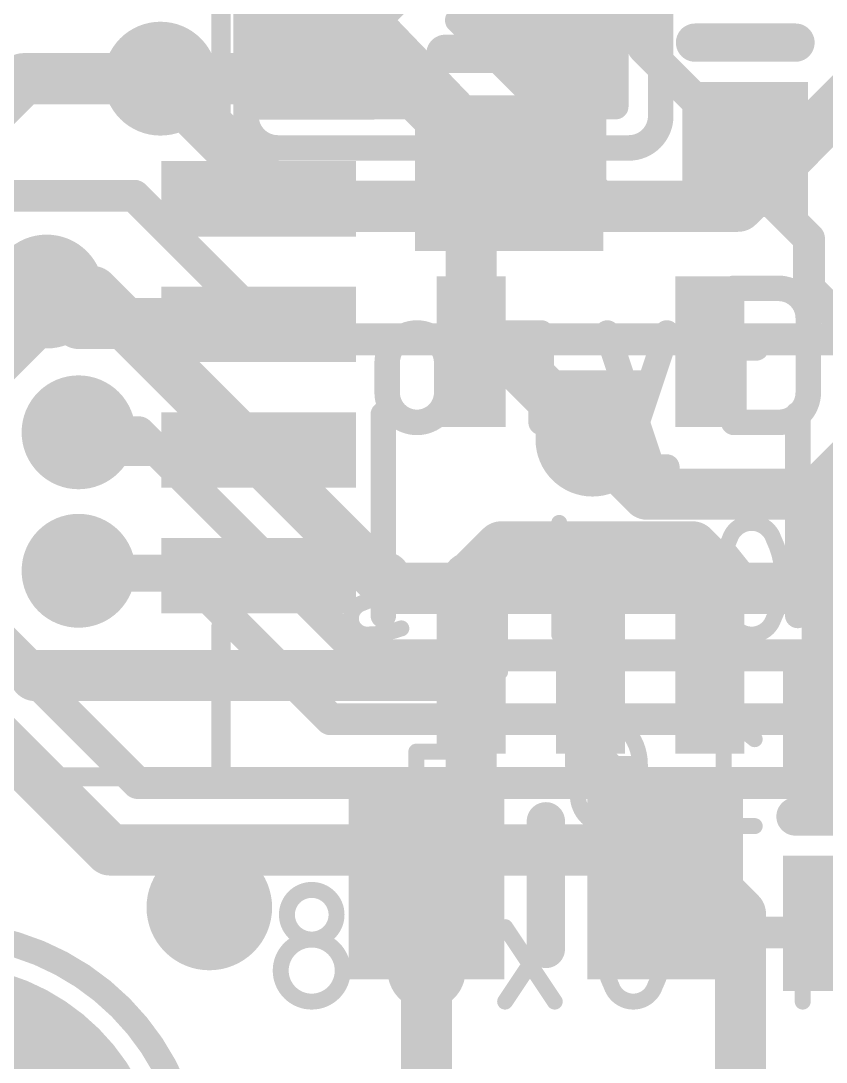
# Model space of a CAD drawing. Extents: x -0.1 to 34.3, y -4.7 to 17.9.
# Drawn here: x 3.16 to 9.57, y 3.52 to 11.81 of the extents above; entities that cross this region are included whole.
import ezdxf

# ---------------------------------------------------------------- set-up
doc = ezdxf.new("R2010")
doc.units = 0
for name, color, linetype in [('1', 12, 'CONTINUOUS'), ('16', 5, 'CONTINUOUS'), ('17', 110, 'CONTINUOUS'), ('18', 110, 'CONTINUOUS'), ('21', 40, 'CONTINUOUS'), ('22', 6, 'CONTINUOUS')]:
    doc.layers.add(name, color=color, linetype=linetype)

# ---------------------------------------------------------------- blocks, each defined once
blk = doc.blocks.new('RECT')
blk.add_solid([(-0.5, -0.5), (0.5, -0.5), (-0.5, 0.5), (0.5, 0.5)])
blk = doc.blocks.new('PIE')
at = {"const_width": 0.5}
blk.add_lwpolyline([(0, -0.25, 1), (0, 0.25, 1), (0, -0.25)], format="xyb", dxfattribs=at)
blk = doc.blocks.new('RECT121920X243840R50')
at = {"const_width": 0.1905}
blk.add_lwpolyline([(0.2858, -0.5715), (0.2858, 0.5715, 0.4142), (0.1905, 0.6668), (-0.1905, 0.6668, 0.4142), (-0.2858, 0.5715), (-0.2858, -0.5715, 0.4142), (-0.1905, -0.6668), (0.1905, -0.6668, 0.4142)], format="xyb", close=True, dxfattribs=at)
blk.add_solid([(-0.2159, -0.5969), (0.2159, -0.5969), (-0.2159, 0.5969), (0.2159, 0.5969)])
blk = doc.blocks.new('ROUNDP')
at = {"const_width": 0.5}
blk.add_lwpolyline([(0, -0.25, 1), (0, 0.25, 1), (0, -0.25)], format="xyb", dxfattribs=at)
blk = doc.blocks.new('ROUNDV')
at = {"const_width": 0.5}
blk.add_lwpolyline([(0, -0.25, 1), (0, 0.25, 1), (0, -0.25)], format="xyb", dxfattribs=at)

msp = doc.modelspace()

# ---------------------------------------------------------------- linework, layer by layer
at = {"layer": '1'}
for points, const_width in [([(8.1162, 11.5951), (8.1162, 14.0453)], 0.254), ([(5.2622, 11.3464), (5.4737, 11.5579)], 0.4064), ([(8.9281, 10.7832), (8.1162, 11.5951)], 0.254), ([(5.4737, 11.5579), (5.8613, 11.5579)], 0.254), ([(5.8613, 11.5579), (6.7201, 10.6991)], 0.254), ([(4.2719, 11.3464), (5.2622, 11.3464)], 0.4064), ([(8.9281, 10.7832), (8.9281, 10.58)], 0.254), ([(6.7462, 10.3962), (6.9695, 10.6195)], 0.4064), ([(6.7201, 10.6991), (6.9695, 10.6195)], 0.254), ([(6.9695, 10.6195), (7.0485, 10.5943)], 0.254), ([(9.4361, 10.072), (8.9281, 10.58)], 0.254), ([(6.7462, 9.1741), (6.7462, 10.3962)], 0.4064), ([(9.4361, 9.6774), (9.4361, 10.072)], 0.254), ([(3.6195, 9.398), (3.3655, 9.652)], 0.4064), ([(3.3655, 9.652), (3.3655, 9.4982)], 0.4064), ([(9.9735, 9.14), (9.4361, 9.6774)], 0.254), ([(3.3655, 9.4982), (2.7853, 8.918)], 0.4064), ([(4.5005, 9.4535), (4.445, 9.398)], 0.4064), ([(4.9905, 9.4535), (4.5005, 9.4535)], 0.4064), ([(5.054, 9.39), (4.9905, 9.4535)], 0.4064), ([(4.445, 9.398), (3.6195, 9.398)], 0.4064), ([(6.7462, 9.1741), (7.0109, 9.1741)], 0.4064), ([(7.0109, 9.1741), (7.7115, 8.4735)], 0.4064), ([(9.5054, 8.1534), (9.992, 8.64)], 0.254), ([(3.7202, 8.39), (3.6195, 8.5316)], 0.254), ([(5.054, 8.39), (3.7202, 8.39)], 0.254), ([(9.5054, 6.5465), (9.5054, 8.1534)], 0.254), ([(6.985, 7.62), (6.7462, 7.3812)], 0.4064), ([(8.509, 7.62), (6.985, 7.62)], 0.4064), ([(8.6462, 7.4828), (8.509, 7.62)], 0.4064), ([(8.6462, 6.5739), (8.6462, 7.4828)], 0.4064), ([(3.659, 7.39), (3.6195, 7.4295)], 0.254), ([(6.7462, 7.3812), (6.7462, 6.5739)], 0.4064), ([(5.054, 7.39), (3.659, 7.39)], 0.254), ([(2.7853, 7.084), (3.274, 6.5953)], 0.3048), ([(3.274, 6.5953), (6.7248, 6.5953)], 0.4064), ([(6.7248, 6.5953), (6.7462, 6.5739)], 0.4064), ([(6.7462, 6.5739), (6.7462, 4.7802)], 0.4064), ([(7.6962, 6.5739), (7.6962, 5.8928)], 0.4064), ([(9.7282, 6.3237), (9.5054, 6.5465)], 0.254), ([(7.6962, 5.8928), (8.2906, 5.2984)], 0.4064), ([(8.2906, 5.2984), (8.2906, 4.9276)], 0.4064), ([(6.7462, 4.7802), (6.3906, 4.9276)], 0.4064), ([(6.3906, 4.9276), (6.3906, 2.9109)], 0.4064)]:
    msp.add_lwpolyline(points, dxfattribs=dict(at, const_width=const_width))
for points, const_width in [([(5.5455, 11.4861, 1), (5.4019, 11.6297)], 0.2032), ([(8.1611, 11.64, 1), (8.0713, 11.5502)], 0.127), ([(5.4737, 11.6214, 1), (5.4737, 11.4944)], 0.127), ([(5.9062, 11.6028, 1), (5.8164, 11.513)], 0.127), ([(5.8613, 11.4944, 1), (5.8613, 11.6214)], 0.127), ([(8.0527, 11.5951, 1), (8.1797, 11.5951)], 0.127), ([(4.2719, 11.448, 1), (4.2719, 11.2448)], 0.2032), ([(5.2622, 11.2448, 1), (5.2622, 11.448)], 0.2032), ([(5.1904, 11.4182, 1), (5.334, 11.2746)], 0.2032), ([(8.9916, 10.7832, 1), (8.8646, 10.7832)], 0.127), ([(8.8832, 10.7383, 1), (8.973, 10.8281)], 0.127), ([(6.7394, 10.7596, 1), (6.7008, 10.6386)], 0.127), ([(6.6752, 10.6542, 1), (6.765, 10.744)], 0.127), ([(7.0414, 10.5477, 1), (6.8977, 10.6913)], 0.2032), ([(6.9888, 10.68, 1), (6.9502, 10.559)], 0.127), ([(6.9502, 10.559, 1), (6.9888, 10.68)], 0.127), ([(7.0292, 10.5338, 1), (7.0678, 10.6548)], 0.127), ([(8.973, 10.6249, 1), (8.8832, 10.5351)], 0.127), ([(8.8646, 10.58, 1), (8.9916, 10.58)], 0.127), ([(6.8478, 10.3962, 1), (6.6446, 10.3962)], 0.2032), ([(6.6744, 10.468, 1), (6.818, 10.3243)], 0.2032), ([(9.4996, 10.072, 1), (9.3726, 10.072)], 0.127), ([(9.3912, 10.0271, 1), (9.481, 10.1169)], 0.127), ([(3.4671, 9.652, 1), (3.2639, 9.652)], 0.2032), ([(3.4373, 9.7238, 1), (3.2937, 9.5802)], 0.2032), ([(9.481, 9.7223, 1), (9.3912, 9.6325)], 0.127), ([(3.4373, 9.4264, 1), (3.2937, 9.5701)], 0.2032), ([(9.3726, 9.6774, 1), (9.4996, 9.6774)], 0.127), ([(4.5005, 9.5551, 1), (4.5005, 9.3519)], 0.2032), ([(4.5723, 9.3817, 1), (4.4287, 9.5253)], 0.2032), ([(5.0623, 9.5253, 1), (4.9187, 9.3817)], 0.2032), ([(4.9905, 9.3519, 1), (4.9905, 9.5551)], 0.2032), ([(3.2639, 9.4982, 1), (3.4671, 9.4982)], 0.2032), ([(3.6195, 9.4996, 1), (3.6195, 9.2964)], 0.2032), ([(3.5477, 9.3262, 1), (3.6913, 9.4698)], 0.2032), ([(4.3732, 9.4698, 1), (4.5168, 9.3262)], 0.2032), ([(4.445, 9.2964, 1), (4.445, 9.4996)], 0.2032), ([(4.9822, 9.3182, 1), (5.1258, 9.4618)], 0.2032), ([(6.7462, 9.2757, 1), (6.7462, 9.0725)], 0.2032), ([(7.0827, 9.2459, 1), (6.939, 9.1023)], 0.2032), ([(7.0109, 9.0725, 1), (7.0109, 9.2757)], 0.2032), ([(6.6446, 9.1741, 1), (6.8478, 9.1741)], 0.2032), ([(3.6712, 8.5684, 1), (3.5678, 8.4948)], 0.127), ([(7.6396, 8.4016, 1), (7.7833, 8.5453)], 0.2032), ([(3.7202, 8.4535, 1), (3.7202, 8.3265)], 0.127), ([(3.6685, 8.3532, 1), (3.772, 8.4268)], 0.127), ([(5.054, 8.3265, 1), (5.054, 8.4535)], 0.127), ([(9.5689, 8.1534, 1), (9.4419, 8.1534)], 0.127), ([(9.4605, 8.1983, 1), (9.5503, 8.1085)], 0.127), ([(6.985, 7.7216, 1), (6.985, 7.5184)], 0.2032), ([(7.0568, 7.5482, 1), (6.9132, 7.6918)], 0.2032), ([(8.5808, 7.6918, 1), (8.4372, 7.5482)], 0.2032), ([(8.509, 7.5184, 1), (8.509, 7.7216)], 0.2032), ([(8.7478, 7.4828, 1), (8.5446, 7.4828)], 0.2032), ([(8.5744, 7.411, 1), (8.718, 7.5546)], 0.2032), ([(3.6644, 7.4744, 1), (3.5746, 7.3846)], 0.127), ([(6.8478, 7.3812, 1), (6.6446, 7.3812)], 0.2032), ([(6.6744, 7.453, 1), (6.818, 7.3094)], 0.2032), ([(3.659, 7.4535, 1), (3.659, 7.3265)], 0.127), ([(3.6141, 7.3451, 1), (3.7039, 7.4349)], 0.127), ([(5.054, 7.3265, 1), (5.054, 7.4535)], 0.127), ([(3.274, 6.6969, 1), (3.274, 6.4937)], 0.2032), ([(6.7966, 6.6671, 1), (6.653, 6.5235)], 0.2032), ([(6.7248, 6.4937, 1), (6.7248, 6.6969)], 0.2032), ([(3.2201, 6.5414, 1), (3.3278, 6.6492)], 0.1524), ([(6.8478, 6.5739, 1), (6.6446, 6.5739)], 0.2032), ([(6.6744, 6.5021, 1), (6.818, 6.6457)], 0.2032), ([(7.7978, 6.5739, 1), (7.5946, 6.5739)], 0.2032), ([(6.6446, 6.5739, 1), (6.8478, 6.5739)], 0.2032), ([(8.5446, 6.5739, 1), (8.7478, 6.5739)], 0.2032), ([(9.5503, 6.5914, 1), (9.4605, 6.5016)], 0.127), ([(9.4419, 6.5465, 1), (9.5689, 6.5465)], 0.127), ([(7.768, 5.9646, 1), (7.6244, 5.821)], 0.2032), ([(7.5946, 5.8928, 1), (7.7978, 5.8928)], 0.2032), ([(8.3922, 5.2984, 1), (8.189, 5.2984)], 0.2032), ([(8.2188, 5.2266, 1), (8.3624, 5.3702)], 0.2032), ([(6.4295, 5.0215, 1), (6.3517, 4.8337)], 0.2032), ([(6.4922, 4.9276, 1), (6.289, 4.9276)], 0.2032), ([(6.7073, 4.6863, 1), (6.7851, 4.8741)], 0.2032), ([(8.189, 4.9276, 1), (8.3922, 4.9276)], 0.2032), ([(6.6446, 4.7802, 1), (6.8478, 4.7802)], 0.2032)]:
    msp.add_lwpolyline(points, format="xyb", dxfattribs=dict(at, const_width=const_width))
at = {"layer": '16'}
for points, const_width in [([(5.588, 13.462), (5.588, 11.811)], 0.254), ([(5.311, 11.1244), (5.311, 12.4976)], 0.2032), ([(6.681, 12.4976), (6.0198, 11.811)], 0.2032), ([(7.2755, 12.4976), (6.6389, 11.811)], 0.2032), ([(7.897, 11.1244), (7.897, 12.4976)], 0.2032), ([(7.62, 11.811), (7.62, 10.4574)], 0.4064), ([(5.311, 11.7856), (6.0443, 11.7856)], 0.2032), ([(6.0198, 11.811), (6.681, 11.1244)], 0.2032), ([(6.6389, 11.811), (7.3255, 11.1244)], 0.2032), ([(6.6643, 11.7856), (7.897, 11.7856)], 0.2032), ([(10.033, 11.4935), (8.8699, 10.3304)], 0.4064), ([(5.311, 11.5824), (6.2399, 11.5824)], 0.2032), ([(6.8675, 11.5824), (7.897, 11.5824)], 0.2032), ([(2.0614, 10.2261), (3.1817, 11.3464)], 0.4064), ([(3.1817, 11.3464), (4.2719, 11.3464)], 0.4064), ([(5.2879, 10.3304), (4.2719, 11.3464)], 0.4064), ([(5.311, 11.3792), (6.4356, 11.3792)], 0.2032), ([(7.0707, 11.3792), (7.897, 11.3792)], 0.2032), ([(5.311, 11.176), (6.6313, 11.176)], 0.2032), ([(7.2739, 11.176), (7.897, 11.176)], 0.2032), ([(6.681, 11.1244), (5.311, 11.1244)], 0.2032), ([(7.3255, 11.1244), (7.897, 11.1244)], 0.2032), ([(7.62, 10.4574), (7.747, 10.3304)], 0.4064), ([(3.0307, 10.414), (4.064, 10.414)], 0.254), ([(4.064, 10.414), (5.207, 9.271)], 0.254), ([(7.747, 10.3304), (5.2879, 10.3304)], 0.4064), ([(8.8699, 10.3304), (7.747, 10.3304)], 0.4064), ([(3.7338, 9.652), (3.3655, 9.652)], 0.4064), ([(6.096, 7.2898), (3.7338, 9.652)], 0.4064), ([(5.207, 9.271), (9.906, 9.271)], 0.254), ([(4.0998, 8.5316), (3.6195, 8.5316)], 0.254), ([(5.8751, 6.7564), (4.0998, 8.5316)], 0.254), ([(7.7115, 8.4735), (8.1465, 8.0385)], 0.4064), ([(10.3591, 8.0385), (8.1465, 8.0385)], 0.4064), ([(3.6195, 7.4295), (4.445, 7.4295)], 0.254), ([(5.6261, 6.2484), (4.445, 7.4295)], 0.254), ([(10.4725, 7.2898), (6.096, 7.2898)], 0.4064), ([(4.0905, 5.7404), (2.5948, 7.2361)], 0.254), ([(3.8696, 5.207), (2.0614, 7.0152)], 0.4064), ([(10.6934, 6.7564), (5.8751, 6.7564)], 0.254), ([(5.6261, 6.2484), (11.0109, 6.2484)], 0.254), ([(10.414, 5.7404), (4.0905, 5.7404)], 0.254), ([(8.382, 5.207), (3.8696, 5.207)], 0.4064), ([(8.8582, 4.7308), (8.382, 5.207)], 0.4064), ([(8.89, 4.699), (8.8582, 4.7308)], 0.4064), ([(8.89, 2.54), (8.89, 4.699)], 0.4064), ([(9.0384, 4.5506), (8.8582, 4.7308)], 0.254), ([(12.2821, 4.5506), (9.0384, 4.5506)], 0.254)]:
    msp.add_lwpolyline(points, dxfattribs=dict(at, const_width=const_width))
for points, const_width in [([(7.7216, 11.811, 1), (7.5184, 11.811)], 0.2032), ([(5.311, 11.8364, 1), (5.311, 11.7348)], 0.1016), ([(5.5245, 11.811, 1), (5.6515, 11.811)], 0.127), ([(6.0564, 11.8462, 1), (5.9832, 11.7758)], 0.1016), ([(5.9832, 11.8462, 1), (6.0564, 11.7758)], 0.1016), ([(6.0443, 11.7348, 1), (6.0443, 11.8364)], 0.1016), ([(6.6748, 11.8469, 1), (6.603, 11.7751)], 0.1016), ([(6.6016, 11.8455, 1), (6.6762, 11.7765)], 0.1016), ([(6.6643, 11.8364, 1), (6.6643, 11.7348)], 0.1016), ([(7.897, 11.7348, 1), (7.897, 11.8364)], 0.1016), ([(5.311, 11.6332, 1), (5.311, 11.5316)], 0.1016), ([(6.2399, 11.5316, 1), (6.2399, 11.6332)], 0.1016), ([(6.8675, 11.6332, 1), (6.8675, 11.5316)], 0.1016), ([(7.897, 11.5316, 1), (7.897, 11.6332)], 0.1016), ([(3.1817, 11.448, 1), (3.1817, 11.2448)], 0.2032), ([(3.2535, 11.2746, 1), (3.1098, 11.4182)], 0.2032), ([(4.3437, 11.4182, 1), (4.2001, 11.2746)], 0.2032), ([(4.2719, 11.2448, 1), (4.2719, 11.448)], 0.2032), ([(5.311, 11.43, 1), (5.311, 11.3284)], 0.1016), ([(6.4356, 11.3284, 1), (6.4356, 11.43)], 0.1016), ([(7.0707, 11.43, 1), (7.0707, 11.3284)], 0.1016), ([(7.897, 11.3284, 1), (7.897, 11.43)], 0.1016), ([(5.311, 11.2268, 1), (5.311, 11.1252)], 0.1016), ([(6.6313, 11.1252, 1), (6.6313, 11.2268)], 0.1016), ([(7.2739, 11.2268, 1), (7.2739, 11.1252)], 0.1016), ([(7.897, 11.1252, 1), (7.897, 11.2268)], 0.1016), ([(5.311, 11.1752, 1), (5.311, 11.0736)], 0.1016), ([(6.6444, 11.0892, 1), (6.7176, 11.1596)], 0.1016), ([(6.681, 11.0736, 1), (6.681, 11.1752)], 0.1016), ([(7.3255, 11.1752, 1), (7.3255, 11.0736)], 0.1016), ([(7.2896, 11.0885, 1), (7.3614, 11.1603)], 0.1016), ([(7.897, 11.0736, 1), (7.897, 11.1752)], 0.1016), ([(5.2602, 11.1244, 1), (5.3618, 11.1244)], 0.1016), ([(7.8462, 11.1244, 1), (7.9478, 11.1244)], 0.1016), ([(7.6918, 10.5292, 1), (7.5482, 10.3856)], 0.2032), ([(4.1089, 10.4589, 1), (4.0191, 10.3691)], 0.127), ([(4.064, 10.3505, 1), (4.064, 10.4775)], 0.127), ([(5.2879, 10.432, 1), (5.2879, 10.2288)], 0.2032), ([(7.5184, 10.4574, 1), (7.7216, 10.4574)], 0.2032), ([(7.747, 10.432, 1), (7.747, 10.2288)], 0.2032), ([(7.747, 10.2288, 1), (7.747, 10.432)], 0.2032), ([(8.8699, 10.2288, 1), (8.8699, 10.432)], 0.2032), ([(5.2161, 10.2586, 1), (5.3597, 10.4022)], 0.2032), ([(7.6752, 10.2586, 1), (7.8188, 10.4022)], 0.2032), ([(8.7981, 10.4022, 1), (8.9417, 10.2586)], 0.2032), ([(3.3655, 9.7536, 1), (3.3655, 9.5504)], 0.2032), ([(3.8056, 9.7238, 1), (3.662, 9.5802)], 0.2032), ([(3.7338, 9.5504, 1), (3.7338, 9.7536)], 0.2032), ([(5.207, 9.3345, 1), (5.207, 9.2075)], 0.127), ([(5.1621, 9.2261, 1), (5.2519, 9.3159)], 0.127), ([(3.6195, 8.5951, 1), (3.6195, 8.4681)], 0.127), ([(4.1448, 8.5765, 1), (4.0549, 8.4867)], 0.127), ([(4.0998, 8.4681, 1), (4.0998, 8.5951)], 0.127), ([(7.7833, 8.5453, 1), (7.6396, 8.4016)], 0.2032), ([(8.1465, 8.1401, 1), (8.1465, 7.9369)], 0.2032), ([(8.0746, 7.9667, 1), (8.2183, 8.1103)], 0.2032), ([(3.6195, 7.493, 1), (3.6195, 7.366)], 0.127), ([(4.4899, 7.4744, 1), (4.4001, 7.3846)], 0.127), ([(4.445, 7.366, 1), (4.445, 7.493)], 0.127), ([(6.096, 7.3914, 1), (6.096, 7.1882)], 0.2032), ([(6.0242, 7.218, 1), (6.1678, 7.3616)], 0.2032), ([(5.8751, 6.8199, 1), (5.8751, 6.6929)], 0.127), ([(5.8302, 6.7115, 1), (5.92, 6.8013)], 0.127), ([(5.6261, 6.3119, 1), (5.6261, 6.1849)], 0.127), ([(5.5812, 6.2035, 1), (5.671, 6.2933)], 0.127), ([(4.0905, 5.8039, 1), (4.0905, 5.6769)], 0.127), ([(4.0456, 5.6955, 1), (4.1354, 5.7853)], 0.127), ([(3.8696, 5.3086, 1), (3.8696, 5.1054)], 0.2032), ([(8.4538, 5.2788, 1), (8.3102, 5.1352)], 0.2032), ([(8.382, 5.1054, 1), (8.382, 5.3086)], 0.2032), ([(3.7977, 5.1352, 1), (3.9414, 5.2788)], 0.2032), ([(8.9301, 4.8026, 1), (8.7864, 4.6589)], 0.2032), ([(8.7864, 4.6589, 1), (8.9301, 4.8026)], 0.2032), ([(8.9916, 4.699, 1), (8.7884, 4.699)], 0.2032), ([(8.8182, 4.6272, 1), (8.9618, 4.7708)], 0.2032), ([(8.9032, 4.7757, 1), (8.8133, 4.6858)], 0.127), ([(9.0384, 4.6141, 1), (9.0384, 4.4871)], 0.127), ([(8.9935, 4.5057, 1), (9.0833, 4.5955)], 0.127)]:
    msp.add_lwpolyline(points, format="xyb", dxfattribs=dict(at, const_width=const_width))
at = {"layer": '21'}
for points, const_width in [([(4.754, 11.89), (4.754, 10.79)], 0.1524), ([(8.5281, 11.6332), (9.3281, 11.6332)], 0.3048), ([(6.5405, 11.5443), (7.5565, 11.5443)], 0.3048), ([(7.2962, 8.924), (8.0962, 8.924)], 0.2032), ([(6.0462, 8.674), (6.0462, 7.074)], 0.2032), ([(9.3462, 8.674), (9.3462, 7.074)], 0.2032), ([(4.754, 6.99), (4.754, 5.79)], 0.1524), ([(4.754, 5.79), (2.154, 5.79)], 0.1524), ([(7.3406, 5.4356), (7.3406, 4.4196)], 0.3048), ([(10.1282, 5.4737), (9.3282, 5.4737)], 0.3048)]:
    msp.add_lwpolyline(points, dxfattribs=dict(at, const_width=const_width))
for points, const_width in [([(8.5281, 11.7094, 1), (8.5281, 11.557)], 0.1524), ([(9.3281, 11.557, 1), (9.3281, 11.7094)], 0.1524), ([(6.5405, 11.6205, 1), (6.5405, 11.4681)], 0.1524), ([(7.5565, 11.4681, 1), (7.5565, 11.6205)], 0.1524), ([(4.7159, 10.79, 1), (4.7921, 10.79)], 0.0762), ([(7.2962, 8.9748, 1), (7.2962, 8.8732)], 0.1016), ([(8.0962, 8.8732, 1), (8.0962, 8.9748)], 0.1016), ([(6.097, 8.674, 1), (5.9954, 8.674)], 0.1016), ([(9.397, 8.674, 1), (9.2954, 8.674)], 0.1016), ([(4.7921, 6.99, 1), (4.7159, 6.99)], 0.0762), ([(5.9954, 7.074, 1), (6.097, 7.074)], 0.1016), ([(9.2954, 7.074, 1), (9.397, 7.074)], 0.1016), ([(4.7159, 5.79, 1), (4.7921, 5.79)], 0.0762), ([(4.754, 5.7519, 1), (4.754, 5.8281)], 0.0762), ([(7.4168, 5.4356, 1), (7.2644, 5.4356)], 0.1524), ([(9.3282, 5.5499, 1), (9.3282, 5.3975)], 0.1524), ([(2.54, 0.54, 1), (2.54, 4.54, 1), (2.54, 0.54)], 0.2032), ([(7.2644, 4.4196, 1), (7.4168, 4.4196)], 0.1524)]:
    msp.add_lwpolyline(points, format="xyb", dxfattribs=dict(at, const_width=const_width))
at = {"layer": '22'}
for points, const_width in [([(4.953, 11.049), (4.953, 12.573)], 0.2032), ([(8.255, 11.049), (8.255, 12.573)], 0.2032), ([(5.207, 10.795), (8.001, 10.795)], 0.2032), ([(9.1927, 9.6774), (8.8371, 9.6774)], 0.2032), ([(9.4298, 8.8477), (9.4298, 9.4403)], 0.2032), ([(7.3031, 9.3218), (6.9475, 9.3218)], 0.2032), ([(6.9475, 9.3218), (6.9475, 9.2033)], 0.2032), ([(7.3031, 8.6106), (7.3031, 9.3218)], 0.2032), ([(8.1852, 8.255), (7.8296, 9.3218)], 0.2032), ([(8.3037, 9.3218), (8.0666, 8.6106)], 0.2032), ([(9.0149, 9.2033), (8.8371, 9.2033)], 0.2032), ([(8.8371, 9.2033), (8.8371, 8.6106)], 0.2032), ([(6.077, 9.0847), (6.077, 8.8477)], 0.2032), ([(6.5511, 8.8477), (6.5511, 9.0847)], 0.2032), ([(8.8371, 8.6106), (9.1927, 8.6106)], 0.2032), ([(8.3037, 8.255), (8.1852, 8.255)], 0.2032), ([(7.4466, 7.8105), (7.4466, 6.9215)], 0.127), ([(9.1768, 7.1191), (8.7817, 7.6129)], 0.127), ([(6.9762, 7.5142), (6.7293, 7.5142)], 0.127), ([(6.9762, 6.6252), (6.9762, 7.5142)], 0.127), ([(7.6936, 7.5142), (7.4466, 7.5142)], 0.127), ([(6.5811, 7.366), (6.5811, 7.0697)], 0.127), ([(7.8417, 7.0697), (7.8417, 7.366)], 0.127), ([(5.8688, 7.1684), (6.1157, 7.2672)], 0.127), ([(6.7293, 6.9215), (6.9762, 6.9215)], 0.127), ([(7.4466, 6.9215), (7.6936, 6.9215)], 0.127), ([(9.7768, 5.2987), (9.3817, 6.3853)], 0.127), ([(9.0033, 6.0889), (8.7563, 6.2865)], 0.127), ([(8.7563, 6.2865), (8.7563, 5.3975)], 0.127), ([(6.5562, 5.9902), (6.3093, 5.9902)], 0.127), ([(6.3093, 5.9902), (6.3093, 5.2493)], 0.127), ([(6.7044, 5.5457), (6.7044, 5.842)], 0.127), ([(8.0889, 5.8914), (7.7925, 5.8914)], 0.127), ([(8.0889, 5.6444), (8.0889, 5.8914)], 0.127), ([(7.595, 5.6938), (7.595, 5.6444)], 0.127), ([(6.3093, 5.3975), (6.5562, 5.3975)], 0.127), ([(9.0033, 5.3975), (8.5094, 5.3975)], 0.127), ([(6.4575, 5.1012), (6.655, 5.1012)], 0.127), ([(8.2341, 4.1981), (7.839, 4.6919)], 0.127), ([(7.4112, 4.0005), (7.0161, 4.5932)], 0.127), ([(7.4112, 4.5932), (7.0161, 4.0005)], 0.127), ([(9.3856, 4.5932), (9.0892, 4.5932)], 0.127), ([(9.0892, 4.5932), (9.0892, 4.4944)], 0.127), ([(9.3856, 4.0005), (9.3856, 4.5932)], 0.127), ([(6.6376, 4.4944), (6.3413, 4.4944)], 0.127), ([(6.6376, 4.2474), (6.6376, 4.4944)], 0.127), ([(6.1437, 4.2968), (6.1437, 4.2474)], 0.127)]:
    msp.add_lwpolyline(points, dxfattribs=dict(at, const_width=const_width))
for points, const_width in [([(4.953, 11.049, 0.4142), (5.207, 10.795)], 0.2032), ([(5.0038, 11.049, 1), (4.9022, 11.049)], 0.1016), ([(8.001, 10.795, 0.4142), (8.255, 11.049)], 0.2032), ([(8.3058, 11.049, 1), (8.2042, 11.049)], 0.1016), ([(4.9022, 11.049, 1), (5.0038, 11.049)], 0.1016), ([(8.2042, 11.049, 1), (8.3058, 11.049)], 0.1016), ([(5.207, 10.8458, 1), (5.207, 10.7442)], 0.1016), ([(5.207, 10.7442, 1), (5.207, 10.8458)], 0.1016), ([(8.001, 10.8458, 1), (8.001, 10.7442)], 0.1016), ([(8.001, 10.7442, 1), (8.001, 10.8458)], 0.1016), ([(8.8371, 9.7282, 1), (8.8371, 9.6266)], 0.1016), ([(9.4298, 9.4403, 0.4142), (9.1927, 9.6774)], 0.2032), ([(9.1927, 9.7282, 1), (9.1927, 9.6266)], 0.1016), ([(9.1927, 9.6266, 1), (9.1927, 9.7282)], 0.1016), ([(9.4806, 9.4403, 1), (9.379, 9.4403)], 0.1016), ([(9.379, 9.4403, 1), (9.4806, 9.4403)], 0.1016), ([(6.5511, 9.0847, 1), (6.077, 9.0847)], 0.2032), ([(6.9475, 9.3726, 1), (6.9475, 9.271)], 0.1016), ([(6.9983, 9.3218, 1), (6.8967, 9.3218)], 0.1016), ([(7.3539, 9.3218, 1), (7.2523, 9.3218)], 0.1016), ([(7.3031, 9.271, 1), (7.3031, 9.3726)], 0.1016), ([(7.8778, 9.3379, 1), (7.7814, 9.3057)], 0.1016), ([(8.3519, 9.3057, 1), (8.2555, 9.3379)], 0.1016), ([(8.8371, 9.2541, 1), (8.8371, 9.1525)], 0.1016), ([(8.8879, 9.2033, 1), (8.7863, 9.2033)], 0.1016), ([(9.0149, 9.1525, 1), (9.0149, 9.2541)], 0.1016), ([(6.8967, 9.2033, 1), (6.9983, 9.2033)], 0.1016), ([(6.1278, 9.0847, 1), (6.0262, 9.0847)], 0.1016), ([(6.0262, 9.0847, 1), (6.1278, 9.0847)], 0.1016), ([(6.6019, 9.0847, 1), (6.5003, 9.0847)], 0.1016), ([(6.5003, 9.0847, 1), (6.6019, 9.0847)], 0.1016), ([(6.077, 8.8477, 1), (6.5511, 8.8477)], 0.2032), ([(6.1278, 8.8477, 1), (6.0262, 8.8477)], 0.1016), ([(6.0262, 8.8477, 1), (6.1278, 8.8477)], 0.1016), ([(6.6019, 8.8477, 1), (6.5003, 8.8477)], 0.1016), ([(6.5003, 8.8477, 1), (6.6019, 8.8477)], 0.1016), ([(9.1927, 8.6106, 0.4142), (9.4298, 8.8477)], 0.2032), ([(9.4806, 8.8477, 1), (9.379, 8.8477)], 0.1016), ([(9.379, 8.8477, 1), (9.4806, 8.8477)], 0.1016), ([(8.8371, 8.6614, 1), (8.8371, 8.5598)], 0.1016), ([(9.1927, 8.6614, 1), (9.1927, 8.5598)], 0.1016), ([(9.1927, 8.5598, 1), (9.1927, 8.6614)], 0.1016), ([(7.2523, 8.6106, 1), (7.3539, 8.6106)], 0.1016), ([(8.0184, 8.6267, 1), (8.1148, 8.5945)], 0.1016), ([(8.7863, 8.6106, 1), (8.8879, 8.6106)], 0.1016), ([(8.1852, 8.3058, 1), (8.1852, 8.2042)], 0.1016), ([(8.137, 8.2389, 1), (8.2334, 8.2711)], 0.1016), ([(8.3037, 8.2042, 1), (8.3037, 8.3058)], 0.1016), ([(7.4784, 7.8105, 1), (7.4149, 7.8105)], 0.0635), ([(8.9793, 7.8105, 0.3205), (8.8064, 7.687)], 0.127), ([(9.1521, 7.687, 0.3205), (8.9793, 7.8105)], 0.127), ([(8.9793, 7.8422, 1), (8.9793, 7.7788)], 0.0635), ([(8.9793, 7.7788, 1), (8.9793, 7.8422)], 0.0635), ([(8.8064, 7.687, 0.1139), (8.7323, 7.366)], 0.127), ([(8.7764, 7.6973, 1), (8.8364, 7.6767)], 0.0635), ([(8.8349, 7.6731, 1), (8.7779, 7.7009)], 0.0635), ([(9.2262, 7.366, 0.1139), (9.1521, 7.687)], 0.127), ([(9.1807, 7.7009, 1), (9.1236, 7.6731)], 0.0635), ([(9.1221, 7.6767, 1), (9.1822, 7.6973)], 0.0635), ([(8.8065, 7.6328, 1), (8.7569, 7.5931)], 0.0635), ([(6.0663, 7.5142, 0.1025), (5.8441, 7.4648)], 0.127), ([(6.1157, 7.2672, 0.8318), (6.0663, 7.5142)], 0.127), ([(6.0659, 7.5459, 1), (6.0668, 7.4824)], 0.0635), ([(6.0668, 7.4824, 1), (6.0659, 7.5459)], 0.0635), ([(6.7293, 7.5142, 0.4142), (6.5811, 7.366)], 0.127), ([(6.7293, 7.5459, 1), (6.7293, 7.4824)], 0.0635), ([(6.7293, 7.4824, 1), (6.7293, 7.5459)], 0.0635), ([(7.008, 7.5142, 1), (6.9445, 7.5142)], 0.0635), ([(6.9762, 7.4824, 1), (6.9762, 7.5459)], 0.0635), ([(7.4466, 7.5459, 1), (7.4466, 7.4824)], 0.0635), ([(7.8417, 7.366, 0.4142), (7.6936, 7.5142)], 0.127), ([(7.6936, 7.5459, 1), (7.6936, 7.4824)], 0.0635), ([(7.6936, 7.4824, 1), (7.6936, 7.5459)], 0.0635), ([(5.831, 7.4937, 1), (5.8571, 7.4358)], 0.0635), ([(6.6129, 7.366, 1), (6.5494, 7.366)], 0.0635), ([(6.5494, 7.366, 1), (6.6129, 7.366)], 0.0635), ([(7.8735, 7.366, 1), (7.81, 7.366)], 0.0635), ([(7.81, 7.366, 1), (7.8735, 7.366)], 0.0635), ([(8.7323, 7.366, 0.1139), (8.8064, 7.045)], 0.127), ([(8.7641, 7.366, 1), (8.7006, 7.366)], 0.0635), ([(8.7006, 7.366, 1), (8.7641, 7.366)], 0.0635), ([(9.1521, 7.045, 0.1139), (9.2262, 7.366)], 0.127), ([(9.2579, 7.366, 1), (9.1945, 7.366)], 0.0635), ([(9.1945, 7.366, 1), (9.2579, 7.366)], 0.0635), ([(6.1039, 7.2967, 1), (6.1275, 7.2377)], 0.0635), ([(6.1275, 7.2377, 1), (6.1039, 7.2967)], 0.0635), ([(5.8688, 7.1684, 0.8318), (5.9181, 6.9215)], 0.127), ([(5.857, 7.1979, 1), (5.8805, 7.139)], 0.0635), ([(5.8805, 7.139, 1), (5.857, 7.1979)], 0.0635), ([(6.5811, 7.0697, 0.4142), (6.7293, 6.9215)], 0.127), ([(6.6129, 7.0697, 1), (6.5494, 7.0697)], 0.0635), ([(7.6936, 6.9215, 0.4142), (7.8417, 7.0697)], 0.127), ([(7.8735, 7.0697, 1), (7.81, 7.0697)], 0.0635), ([(9.152, 7.0992, 1), (9.2016, 7.1389)], 0.0635), ([(6.5494, 7.0697, 1), (6.6129, 7.0697)], 0.0635), ([(7.81, 7.0697, 1), (7.8735, 7.0697)], 0.0635), ([(8.8064, 7.045, 0.3205), (8.9793, 6.9215)], 0.127), ([(8.8364, 7.0553, 1), (8.7764, 7.0347)], 0.0635), ([(8.7779, 7.0311, 1), (8.8349, 7.0589)], 0.0635), ([(8.9793, 6.9215, 0.3205), (9.1521, 7.045)], 0.127), ([(9.1236, 7.0589, 1), (9.1807, 7.0311)], 0.0635), ([(9.1822, 7.0347, 1), (9.1221, 7.0553)], 0.0635), ([(5.9181, 6.9215, 0.083), (6.1898, 6.9709)], 0.127), ([(5.9177, 6.9532, 1), (5.9186, 6.8898)], 0.0635), ([(5.9186, 6.8898, 1), (5.9177, 6.9532)], 0.0635), ([(6.2005, 6.941, 1), (6.179, 7.0008)], 0.0635), ([(6.7293, 6.9532, 1), (6.7293, 6.8898)], 0.0635), ([(6.7293, 6.8898, 1), (6.7293, 6.9532)], 0.0635), ([(6.9762, 6.8898, 1), (6.9762, 6.9532)], 0.0635), ([(7.4466, 6.9532, 1), (7.4466, 6.8898)], 0.0635), ([(7.6936, 6.9532, 1), (7.6936, 6.8898)], 0.0635), ([(7.6936, 6.8898, 1), (7.6936, 6.9532)], 0.0635), ([(8.9793, 6.9532, 1), (8.9793, 6.8898)], 0.0635), ([(8.9793, 6.8898, 1), (8.9793, 6.9532)], 0.0635), ([(7.4149, 6.9215, 1), (7.4784, 6.9215)], 0.0635), ([(6.9445, 6.6252, 1), (7.008, 6.6252)], 0.0635), ([(9.4116, 6.3961, 1), (9.3519, 6.3744)], 0.0635), ([(8.0889, 5.8914, 0.4142), (7.6938, 6.2865)], 0.127), ([(7.6938, 6.3183, 1), (7.6938, 6.2548)], 0.0635), ([(8.7762, 6.3113, 1), (8.7365, 6.2617)], 0.0635), ([(8.7881, 6.2865, 1), (8.7246, 6.2865)], 0.0635), ([(8.9834, 6.0642, 1), (9.0231, 6.1137)], 0.0635), ([(6.341, 5.9902, 1), (6.2775, 5.9902)], 0.0635), ([(6.3093, 6.0219, 1), (6.3093, 5.9584)], 0.0635), ([(6.7044, 5.842, 0.4142), (6.5562, 5.9902)], 0.127), ([(6.5562, 6.0219, 1), (6.5562, 5.9584)], 0.0635), ([(6.5562, 5.9584, 1), (6.5562, 6.0219)], 0.0635), ([(6.7362, 5.842, 1), (6.6727, 5.842)], 0.0635), ([(7.7925, 5.8914, 0.4142), (7.595, 5.6938)], 0.127), ([(7.7925, 5.9231, 1), (7.7925, 5.8596)], 0.0635), ([(7.7925, 5.8596, 1), (7.7925, 5.9231)], 0.0635), ([(8.1206, 5.8914, 1), (8.0571, 5.8914)], 0.0635), ([(8.0571, 5.8914, 1), (8.1206, 5.8914)], 0.0635), ([(8.0889, 5.8596, 1), (8.0889, 5.9231)], 0.0635), ([(6.6727, 5.842, 1), (6.7362, 5.842)], 0.0635), ([(7.6267, 5.6938, 1), (7.5632, 5.6938)], 0.0635), ([(7.5632, 5.6938, 1), (7.6267, 5.6938)], 0.0635), ([(7.595, 5.6444, 1), (8.0889, 5.6444)], 0.127), ([(7.6267, 5.6444, 1), (7.5632, 5.6444)], 0.0635), ([(7.5632, 5.6444, 1), (7.6267, 5.6444)], 0.0635), ([(8.1206, 5.6444, 1), (8.0571, 5.6444)], 0.0635), ([(8.0571, 5.6444, 1), (8.1206, 5.6444)], 0.0635), ([(6.5562, 5.3975, 0.4142), (6.7044, 5.5457)], 0.127), ([(6.7362, 5.5457, 1), (6.6727, 5.5457)], 0.0635), ([(6.6727, 5.5457, 1), (6.7362, 5.5457)], 0.0635), ([(6.3093, 5.4292, 1), (6.3093, 5.3658)], 0.0635), ([(6.5562, 5.4292, 1), (6.5562, 5.3658)], 0.0635), ([(6.5562, 5.3658, 1), (6.5562, 5.4292)], 0.0635), ([(8.5094, 5.4292, 1), (8.5094, 5.3658)], 0.0635), ([(8.7246, 5.3975, 1), (8.7881, 5.3975)], 0.0635), ([(9.0033, 5.3658, 1), (9.0033, 5.4292)], 0.0635), ([(6.3093, 5.2493, 0.4142), (6.4575, 5.1012)], 0.127), ([(6.341, 5.2493, 1), (6.2775, 5.2493)], 0.0635), ([(6.2775, 5.2493, 1), (6.341, 5.2493)], 0.0635), ([(6.4575, 5.1329, 1), (6.4575, 5.0694)], 0.0635), ([(6.4575, 5.0694, 1), (6.4575, 5.1329)], 0.0635), ([(6.655, 5.0694, 1), (6.655, 5.1329)], 0.0635), ([(5.6738, 4.6919, 1), (5.2787, 4.6919)], 0.127), ([(6.6376, 4.4944, 0.4142), (6.2425, 4.8895)], 0.127), ([(6.2425, 4.9213, 1), (6.2425, 4.8578)], 0.0635), ([(8.0366, 4.8895, 0.3205), (7.8637, 4.766)], 0.127), ([(8.2095, 4.766, 0.3205), (8.0366, 4.8895)], 0.127), ([(8.0366, 4.9212, 1), (8.0366, 4.8578)], 0.0635), ([(8.0366, 4.8578, 1), (8.0366, 4.9212)], 0.0635), ([(7.8637, 4.766, 0.1139), (7.7896, 4.445)], 0.127), ([(7.8337, 4.7763, 1), (7.8938, 4.7557)], 0.0635), ([(7.8923, 4.7521, 1), (7.8352, 4.7799)], 0.0635), ([(8.238, 4.7799, 1), (8.1809, 4.7521)], 0.0635), ([(8.2835, 4.445, 0.1139), (8.2095, 4.766)], 0.127), ([(8.1794, 4.7557, 1), (8.2395, 4.7763)], 0.0635), ([(5.2787, 4.6919, 1), (5.6738, 4.6919)], 0.127), ([(5.3105, 4.6919, 1), (5.247, 4.6919)], 0.0635), ([(5.7056, 4.6919, 1), (5.6421, 4.6919)], 0.0635), ([(7.8638, 4.7118, 1), (7.8142, 4.6721)], 0.0635), ([(5.247, 4.6919, 1), (5.3105, 4.6919)], 0.0635), ([(5.6421, 4.6919, 1), (5.7056, 4.6919)], 0.0635), ([(7.0425, 4.6108, 1), (6.9897, 4.5756)], 0.0635), ([(7.4376, 4.5756, 1), (7.3848, 4.6108)], 0.0635), ([(9.121, 4.5932, 1), (9.0575, 4.5932)], 0.0635), ([(9.0892, 4.6249, 1), (9.0892, 4.5614)], 0.0635), ([(9.4173, 4.5932, 1), (9.3538, 4.5932)], 0.0635), ([(9.3856, 4.5614, 1), (9.3856, 4.6249)], 0.0635), ([(5.7232, 4.2474, 1), (5.2293, 4.2474)], 0.127), ([(6.3413, 4.4944, 0.4142), (6.1437, 4.2968)], 0.127), ([(6.3413, 4.5261, 1), (6.3413, 4.4626)], 0.0635), ([(6.3413, 4.4626, 1), (6.3413, 4.5261)], 0.0635), ([(6.6694, 4.4944, 1), (6.6059, 4.4944)], 0.0635), ([(6.6059, 4.4944, 1), (6.6694, 4.4944)], 0.0635), ([(6.6376, 4.4626, 1), (6.6376, 4.5261)], 0.0635), ([(7.7896, 4.445, 0.1139), (7.8637, 4.124)], 0.127), ([(7.8214, 4.445, 1), (7.7579, 4.445)], 0.0635), ([(7.7579, 4.445, 1), (7.8214, 4.445)], 0.0635), ([(8.2095, 4.124, 0.1139), (8.2835, 4.445)], 0.127), ([(8.3153, 4.445, 1), (8.2518, 4.445)], 0.0635), ([(8.2518, 4.445, 1), (8.3153, 4.445)], 0.0635), ([(9.0575, 4.4944, 1), (9.121, 4.4944)], 0.0635), ([(5.2293, 4.2474, 1), (5.7232, 4.2474)], 0.127), ([(5.2611, 4.2474, 1), (5.1976, 4.2474)], 0.0635), ([(5.755, 4.2474, 1), (5.6915, 4.2474)], 0.0635), ([(6.1437, 4.2474, 1), (6.6376, 4.2474)], 0.127), ([(6.1755, 4.2968, 1), (6.112, 4.2968)], 0.0635), ([(6.112, 4.2968, 1), (6.1755, 4.2968)], 0.0635), ([(6.1755, 4.2474, 1), (6.112, 4.2474)], 0.0635), ([(6.6694, 4.2474, 1), (6.6059, 4.2474)], 0.0635), ([(5.1976, 4.2474, 1), (5.2611, 4.2474)], 0.0635), ([(5.6915, 4.2474, 1), (5.755, 4.2474)], 0.0635), ([(6.112, 4.2474, 1), (6.1755, 4.2474)], 0.0635), ([(6.6059, 4.2474, 1), (6.6694, 4.2474)], 0.0635), ([(8.2094, 4.1782, 1), (8.2589, 4.2179)], 0.0635), ([(7.8637, 4.124, 0.3205), (8.0366, 4.0005)], 0.127), ([(7.8938, 4.1343, 1), (7.8337, 4.1137)], 0.0635), ([(7.8352, 4.1101, 1), (7.8923, 4.1379)], 0.0635), ([(8.0366, 4.0005, 0.3205), (8.2095, 4.124)], 0.127), ([(8.1809, 4.1379, 1), (8.238, 4.1101)], 0.0635), ([(8.2395, 4.1137, 1), (8.1794, 4.1343)], 0.0635), ([(8.0366, 4.0322, 1), (8.0366, 3.9688)], 0.0635), ([(8.0366, 3.9688, 1), (8.0366, 4.0322)], 0.0635), ([(6.9897, 4.0181, 1), (7.0425, 3.9829)], 0.0635), ([(7.3848, 3.9829, 1), (7.4376, 4.0181)], 0.0635), ([(9.3538, 4.0005, 1), (9.4173, 4.0005)], 0.0635)]:
    msp.add_lwpolyline(points, format="xyb", dxfattribs=dict(at, const_width=const_width))

# ---------------------------------------------------------------- block references
at = {"layer": '1', "xscale": 1.075}
for p, rotation in [((5.4737, 11.5579), 90), ((8.9281, 10.7832), 90), ((9.7282, 6.3237), 270), ((9.7282, 4.6237), 270)]:
    msp.add_blockref('RECT', p, dxfattribs=dict(at, rotation=rotation))
at = {"layer": '1', "xscale": 1.24, "yscale": 1.5, "rotation": 90}
msp.add_blockref('RECT', (7.0485, 10.5943), dxfattribs=at)
at = {"layer": '1'}
for p, xscale, yscale in [((5.054, 10.39), 1.55, 0.6), ((6.7462, 9.1741), 0.55, 1.2), ((8.6462, 9.1741), 0.55, 1.2), ((5.054, 9.39), 1.55, 0.6), ((5.054, 8.39), 1.55, 0.6), ((5.054, 7.39), 1.55, 0.6), ((6.7462, 6.5739), 0.55, 1.2), ((7.6962, 6.5739), 0.55, 1.2), ((8.6462, 6.5739), 0.55, 1.2), ((6.3906, 4.9276), 1.24, 1.5), ((8.2906, 4.9276), 1.24, 1.5)]:
    msp.add_blockref('RECT', p, dxfattribs=dict(at, xscale=xscale, yscale=yscale))
msp.add_blockref('PIE', (4.6609, 4.7498), dxfattribs=at)
at = {"layer": '16', "rotation": 180}
for p in [(5.588, 11.811), (7.62, 11.811)]:
    msp.add_blockref('RECT121920X243840R50', p, dxfattribs=at)
at = {"layer": '17', "xscale": 3.516, "yscale": 3.516}
msp.add_blockref('ROUNDP', (2.54, 2.54), dxfattribs=at)
msp.add_blockref('ROUNDP', (2.54, 2.54), dxfattribs=at)
at = {"layer": '18', "xscale": 0.9064, "yscale": 0.9064}
for p in [(4.2719, 11.3464), (4.2719, 11.3464), (3.3655, 9.652), (3.3655, 9.652), (3.6195, 8.5316), (3.6195, 8.5316), (7.7115, 8.4735), (7.7115, 8.4735), (3.6195, 7.4295), (3.6195, 7.4295)]:
    msp.add_blockref('ROUNDV', p, dxfattribs=at)

doc.saveas('drawing.dxf')
